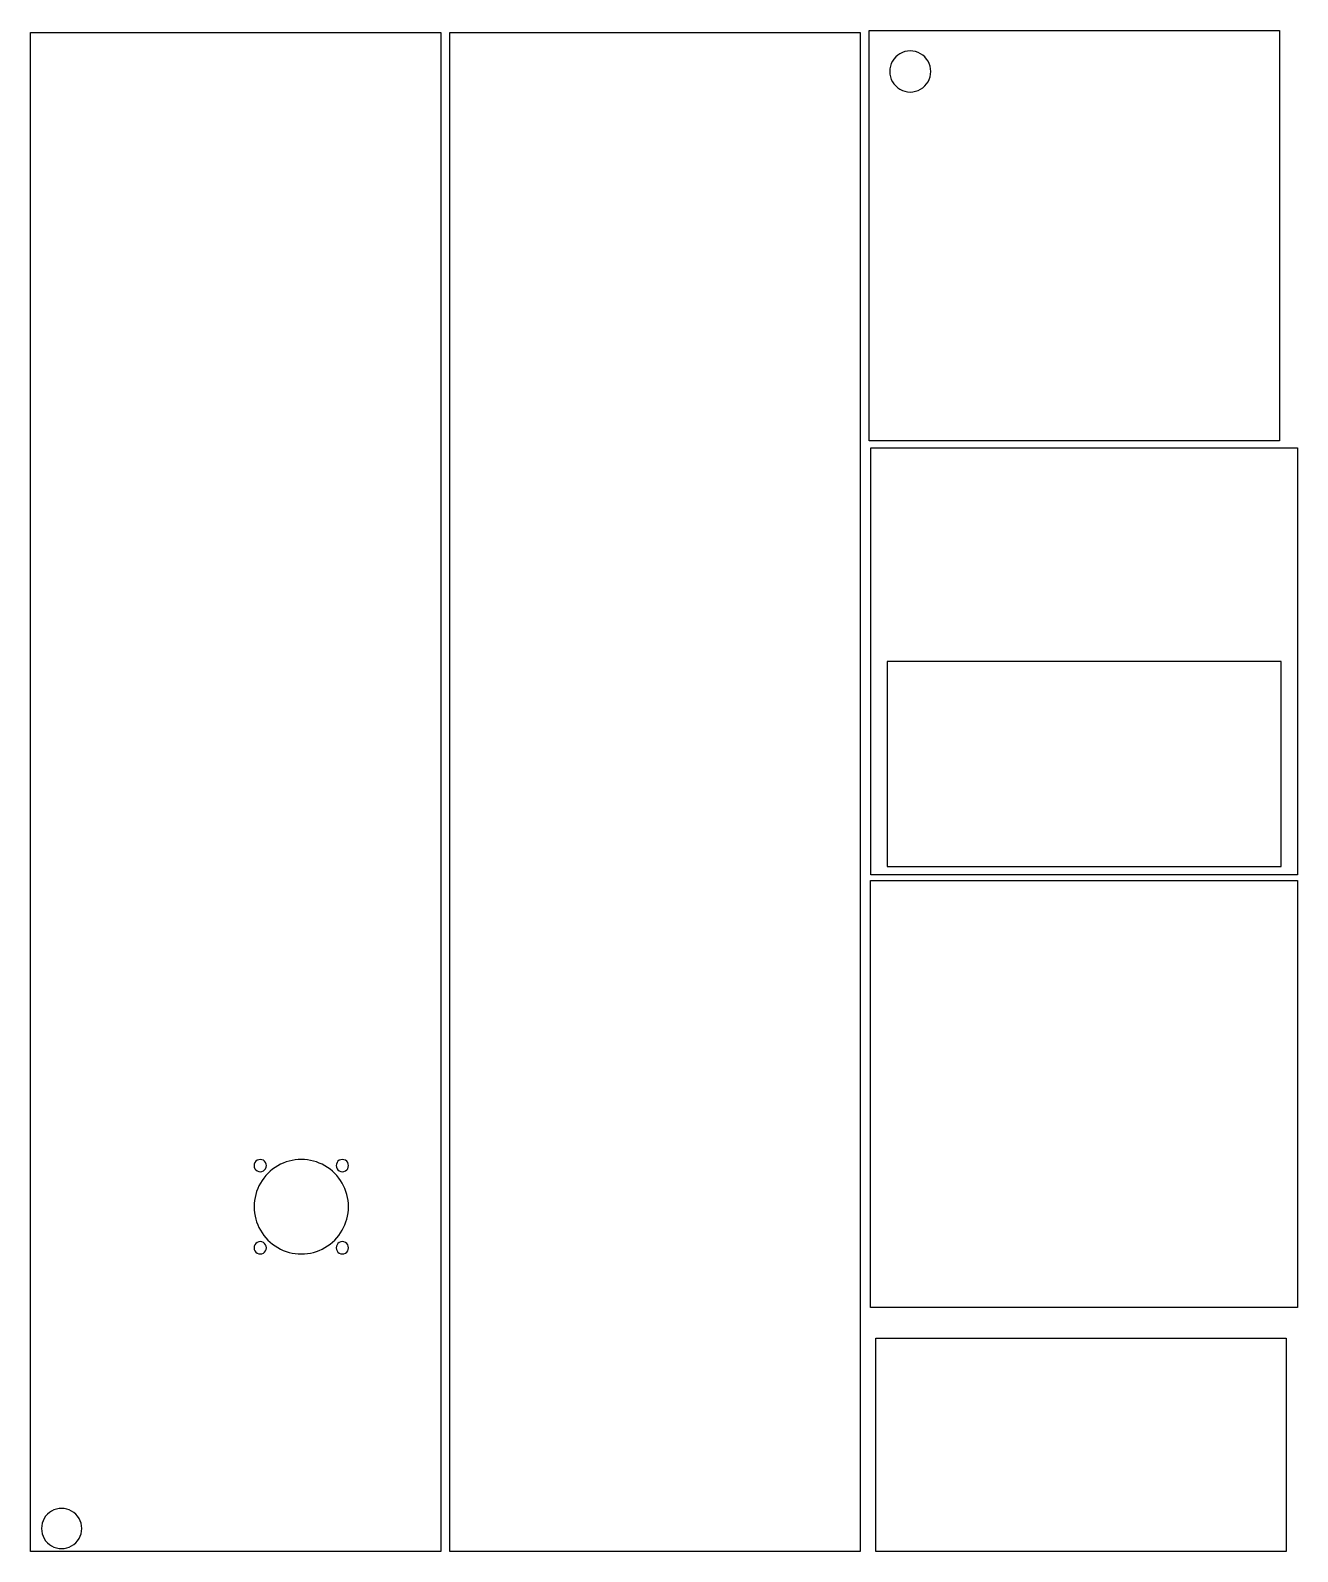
# Model space of a CAD drawing. Extents: x 5 to 314, y 224 to 595.
import ezdxf

# ---------------------------------------------------------------- set-up
doc = ezdxf.new("R2010")
doc.units = 0
doc.layers.get('0').update_dxf_attribs({"linetype": 'CONTINUOUS'})

msp = doc.modelspace()

# ---------------------------------------------------------------- linework, layer by layer
at = {"color": 7}
for points in [[(4.825515, 224.472565), (4.825515, 594.472565), (104.825515, 594.472565), (104.825515, 224.472565), (4.825515, 224.472565), (4.825515, 224.472565)], [(207.000134, 594.472565), (207.000134, 224.472565), (107.000133, 224.472565), (107.000133, 594.472565), (207.000134, 594.472565), (207.000134, 594.472565)], [(209.181898, 494.975013), (209.181898, 594.975005), (309.181895, 594.975005), (309.181895, 494.975013), (209.181898, 494.975013), (209.181898, 494.975013)], [(224.181896, 584.975025), (224.181896, 584.975025)], [(209.555726, 493.297541), (313.555719, 493.297541), (313.555719, 389.29754), (209.555726, 389.29754), (209.555726, 493.297541), (209.555726, 493.297541)], [(309.555727, 441.29754), (213.555727, 441.29754), (213.555727, 391.297539), (309.555727, 391.297539), (309.555727, 441.29754), (309.555727, 441.29754)], [(313.524618, 283.913264), (209.524631, 283.913264), (209.524631, 387.913265), (313.524618, 387.913265), (313.524618, 283.913264), (313.524618, 283.913264)], [(62.325515, 318.472563), (62.325515, 318.472563)], [(82.325515, 318.472563), (82.325515, 318.472563)], [(82.325515, 308.472563), (82.325515, 308.472563)], [(62.325515, 298.472564), (62.325515, 298.472564)], [(82.325515, 298.472564), (82.325515, 298.472564)], [(310.767786, 224.472565), (210.767775, 224.472565), (210.767775, 276.472565), (310.767786, 276.472565), (310.767786, 224.472565), (310.767786, 224.472565)], [(17.325516, 230.091302), (17.325516, 230.091302)]]:
    msp.add_lwpolyline(points, close=True, dxfattribs=at)
for points in [[(216.681411, 589.306552), (215.134159, 588.413015), (214.181296, 586.761753), (214.181896, 584.975025)], [(221.682381, 589.306552), (220.135129, 590.20009), (218.228663, 590.20009), (216.681411, 589.306552)], [(224.181896, 584.975025), (224.182496, 586.761753), (223.229633, 588.413015), (221.682381, 589.306552)], [(214.181896, 584.975025), (214.181296, 583.188297), (215.134159, 581.537035), (216.681411, 580.643498)], [(221.682381, 580.643498), (223.229633, 581.537035), (224.182496, 583.188297), (224.181896, 584.975025)], [(216.681411, 580.643498), (218.228663, 579.749961), (220.135129, 579.749961), (221.682381, 580.643498)], [(60.07525, 319.772368), (59.611013, 319.504214), (59.325187, 319.008681), (59.325516, 318.472563)], [(61.575781, 319.772368), (61.111544, 320.040522), (60.539486, 320.040522), (60.07525, 319.772368)], [(62.325515, 318.472563), (62.325844, 319.008681), (62.040018, 319.504214), (61.575781, 319.772368)], [(76.576555, 318.434858), (73.017914, 320.489936), (68.633116, 320.489936), (65.074475, 318.434858)], [(80.075249, 319.772368), (79.611013, 319.504214), (79.325186, 319.008681), (79.325515, 318.472563)], [(81.575781, 319.772368), (81.111544, 320.040522), (80.539486, 320.040522), (80.075249, 319.772368)], [(82.325515, 318.472563), (82.325844, 319.008681), (82.040017, 319.504214), (81.575781, 319.772368)], [(65.074475, 318.434858), (61.515834, 316.37978), (59.324228, 312.581976), (59.325516, 308.472563)], [(59.325516, 318.472563), (59.325187, 317.936446), (59.611013, 317.440912), (60.07525, 317.172758)], [(60.07525, 317.172758), (60.539486, 316.904604), (61.111544, 316.904604), (61.575781, 317.172758)], [(61.575781, 317.172758), (62.040018, 317.440912), (62.325844, 317.936446), (62.325515, 318.472563)], [(82.325515, 308.472563), (82.326802, 312.581976), (80.135196, 316.37978), (76.576555, 318.434858)], [(79.325515, 318.472563), (79.325186, 317.936446), (79.611013, 317.440912), (80.075249, 317.172758)], [(80.075249, 317.172758), (80.539486, 316.904604), (81.111544, 316.904604), (81.575781, 317.172758)], [(81.575781, 317.172758), (82.040017, 317.440912), (82.325844, 317.936446), (82.325515, 318.472563)], [(59.325516, 308.472563), (59.324228, 304.363151), (61.515834, 300.565347), (65.074475, 298.510269)], [(76.576555, 298.510269), (80.135196, 300.565347), (82.326802, 304.363151), (82.325515, 308.472563)], [(60.07525, 299.772369), (59.611013, 299.504215), (59.325187, 299.008681), (59.325516, 298.472564)], [(59.325516, 298.472564), (59.325187, 297.936446), (59.611013, 297.440912), (60.07525, 297.172759)], [(61.575781, 299.772369), (61.111544, 300.040522), (60.539486, 300.040522), (60.07525, 299.772369)], [(60.07525, 297.172759), (60.539486, 296.904605), (61.111544, 296.904605), (61.575781, 297.172759)], [(62.325515, 298.472564), (62.325844, 299.008681), (62.040018, 299.504215), (61.575781, 299.772369)], [(61.575781, 297.172759), (62.040018, 297.440912), (62.325844, 297.936446), (62.325515, 298.472564)], [(65.074475, 298.510269), (68.633116, 296.455191), (73.017914, 296.455191), (76.576555, 298.510269)], [(80.075249, 299.772369), (79.611013, 299.504215), (79.325186, 299.008681), (79.325515, 298.472564)], [(79.325515, 298.472564), (79.325186, 297.936446), (79.611013, 297.440912), (80.075249, 297.172759)], [(81.575781, 299.772369), (81.111544, 300.040522), (80.539486, 300.040522), (80.075249, 299.772369)], [(80.075249, 297.172759), (80.539486, 296.904605), (81.111544, 296.904605), (81.575781, 297.172759)], [(82.325515, 298.472564), (82.325844, 299.008681), (82.040017, 299.504215), (81.575781, 299.772369)], [(81.575781, 297.172759), (82.040017, 297.440912), (82.325844, 297.936446), (82.325515, 298.472564)], [(9.975515, 234.334827), (8.45945, 233.459526), (7.525515, 231.841904), (7.525515, 230.091302)], [(14.875516, 234.334827), (13.35945, 235.210128), (11.491581, 235.210128), (9.975515, 234.334827)], [(17.325516, 230.091302), (17.325516, 231.841904), (16.391581, 233.459526), (14.875516, 234.334827)], [(7.525515, 230.091302), (7.525515, 228.340701), (8.45945, 226.723078), (9.975515, 225.847778)], [(14.875516, 225.847778), (16.391581, 226.723078), (17.325516, 228.340701), (17.325516, 230.091302)], [(9.975515, 225.847778), (11.491581, 224.972477), (13.35945, 224.972477), (14.875516, 225.847778)]]:
    msp.add_open_spline(points, degree=3, dxfattribs=at)

doc.saveas('drawing.dxf')
